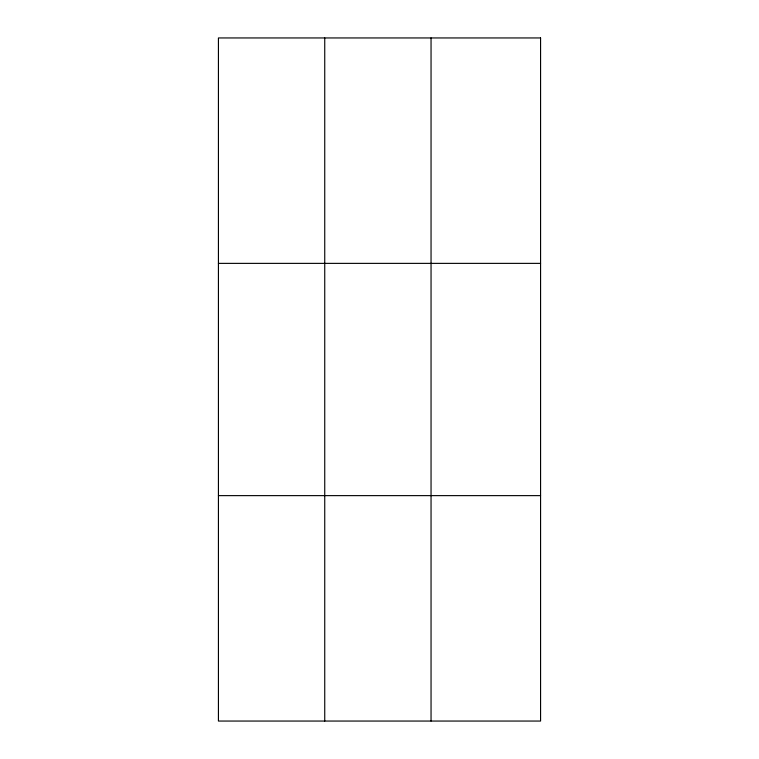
<?xml version="1.0" encoding="UTF-8"?>
<svg xmlns="http://www.w3.org/2000/svg" width="759" height="759" viewBox="0 0 759 759"><rect width="100%" height="100%" fill="white"/><g stroke="black" fill="none" stroke-linecap="round" stroke-linejoin="round"><path stroke-width="1.14" d="M324.738 721.05L324.738 37.95M431.046 721.05L431.046 37.95M218.431 263.373L540.569 263.373M218.431 495.627L540.569 495.627M540.569 37.95L540.569 721.05L218.431 721.05L218.431 37.95L540.569 37.95"/></g></svg>
